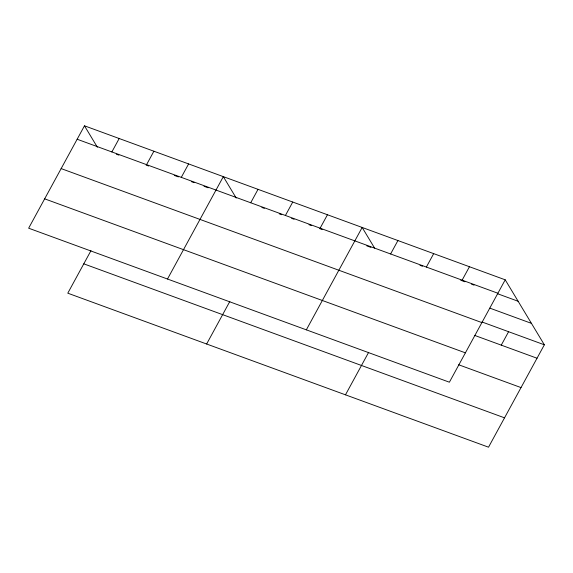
<?xml version="1.0" encoding="UTF-8"?>
<svg xmlns="http://www.w3.org/2000/svg" width="573" height="573" viewBox="0 0 573 573"><rect width="100%" height="100%" fill="white"/><g stroke="black" fill="none" stroke-linecap="round" stroke-linejoin="round"><path stroke-width="0.86" d="M84.475 125.809L28.65 228.197L449.39 382.205L505.214 279.817L84.475 125.809L97.389 147.254M111.864 151.945L119.184 138.516M90.978 250.645L67.786 293.183L488.525 447.191L544.35 344.803L505.214 279.817M146.573 164.644L153.893 151.222M181.29 177.351L188.61 163.928M167.495 279.022L223.32 176.634L236.234 198.079M250.709 202.763L258.029 189.334M206.631 344.008L229.823 301.462M285.418 215.469L292.739 202.04M320.135 228.176L327.455 214.746M306.34 329.84L362.165 227.452L374.62 248.13M390.607 253.968L397.927 240.545M345.476 394.826L368.668 352.288M426.369 267.061L433.689 253.631M462.132 280.154L469.452 266.724M501.268 345.139L508.588 331.71M77.154 139.239L497.894 293.24M116.398 154.216L118.876 155.118M146.151 165.103L148.629 166.012M174.249 175.388L178.382 176.899M191.604 181.741L194.082 182.651M204.002 186.282L208.135 187.794M261.854 207.455L264.332 208.364M279.209 213.808L281.687 214.717M291.607 218.342L294.085 219.251M308.962 224.695L311.44 225.604M319.705 228.634L322.184 229.537M366.813 245.874L370.946 247.386M419.988 265.335L422.487 266.252M460.742 280.254L464.904 281.78M471.558 284.215L474.05 285.125M497.335 293.648L518.128 301.262M489.851 308.138L531.436 323.358M481.972 321.969L544.35 344.803M61.146 168.591L481.893 322.599M474.652 335.398L537.03 358.232M44.658 198.838L465.398 352.846M458.644 364.757L521.022 387.584M83.787 263.831L504.534 417.832"/></g></svg>
